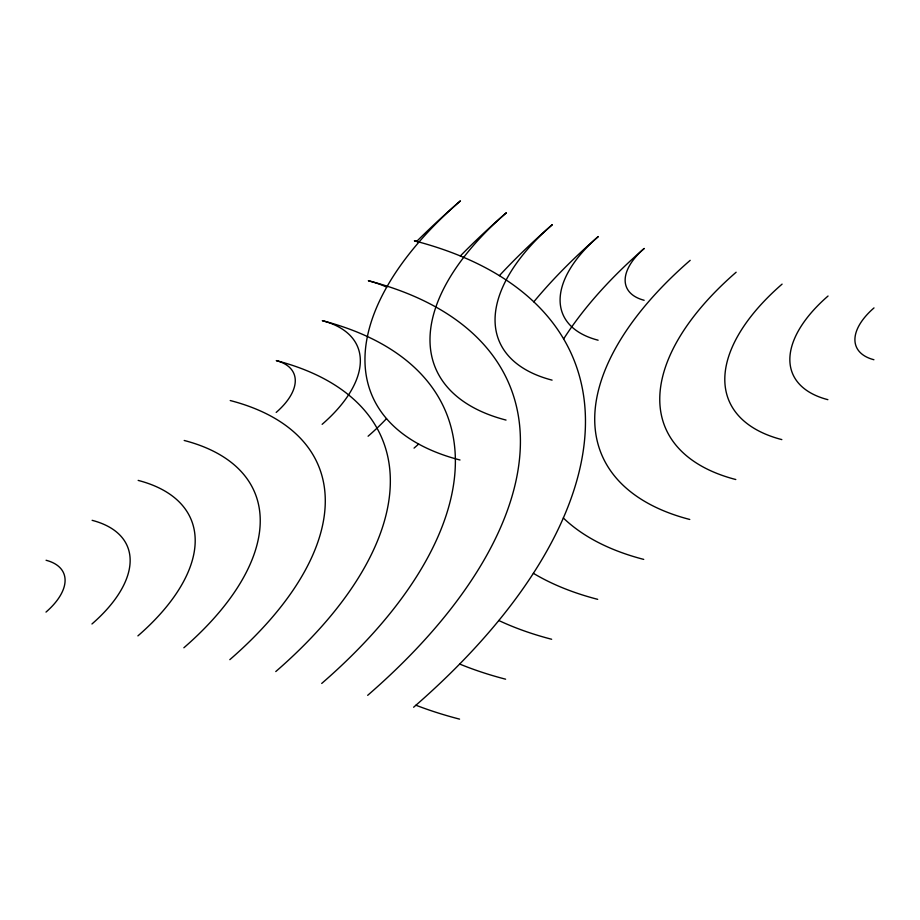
<?xml version="1.0" encoding="UTF-8"?>
<svg xmlns="http://www.w3.org/2000/svg" width="920" height="920" viewBox="0 0 920 920"><rect width="100%" height="100%" fill="white"/><g stroke="black" fill="none" stroke-linecap="round" stroke-linejoin="round"><path stroke-width="1.38" d="M459.574 719.13A691.345 344.62 -23 0 1 415.921 705.226M416.679 241.408A691.345 344.62 -23 0 1 460.425 200.87A345.667 172.316 -23 0 0 460 460M92.126 520.329A138.264 68.919 -23 0 1 91.954 623.978M138.161 480.401A207.402 103.385 -23 0 1 137.908 635.881M184.195 440.473A276.54 137.85 -23 0 1 183.862 647.772M230.23 400.534A345.667 172.316 -23 0 1 229.816 659.663M413.62 707.238A622.207 310.166 -23 0 0 414.391 240.81A276.54 137.85 -23 0 1 418.979 242.064M418.646 444.049A276.54 137.85 -23 0 1 414.046 448.109M827.873 399.671A138.264 68.919 -23 0 1 828.046 296.022M781.839 439.599A207.402 103.385 -23 0 1 782.092 284.119M735.804 479.527A276.54 137.85 -23 0 1 736.138 272.228M689.77 519.466A345.667 172.316 -23 0 1 690.184 260.337M367.666 695.336A553.069 275.701 -23 0 0 368.345 280.738A207.402 103.385 -23 0 1 386.722 287.109M386.515 418.623A207.402 103.385 -23 0 1 368.092 436.218M321.712 683.445A483.943 241.236 -23 0 0 322.31 320.666A138.264 68.919 -23 0 1 322.138 424.327M275.77 671.554A414.805 206.77 -23 0 0 276.276 360.605A69.138 34.465 -23 0 1 276.184 412.424M643.724 559.394A414.805 206.77 -23 0 1 563.339 517.983M563.638 338.928A414.805 206.77 -23 0 1 644.23 248.446A69.138 34.465 -23 0 0 644.149 300.265M597.689 599.334A483.943 241.236 -23 0 1 533.37 573.309M533.818 301.829A483.943 241.236 -23 0 1 598.287 236.555A138.264 68.919 -23 0 0 598.115 340.204M551.655 639.262A553.069 275.701 -23 0 1 498.812 620.505M499.376 275.655A553.069 275.701 -23 0 1 552.333 224.664A207.402 103.385 -23 0 0 552.08 380.132M505.609 679.19A622.207 310.166 -23 0 1 459.666 664.033M460.334 255.967A622.207 310.166 -23 0 1 506.379 212.761A276.54 137.85 -23 0 0 506.034 420.072M873.919 359.731A69.138 34.465 -23 0 1 874 307.912M46.08 560.268A69.138 34.465 -23 0 1 46 612.087"/></g></svg>
